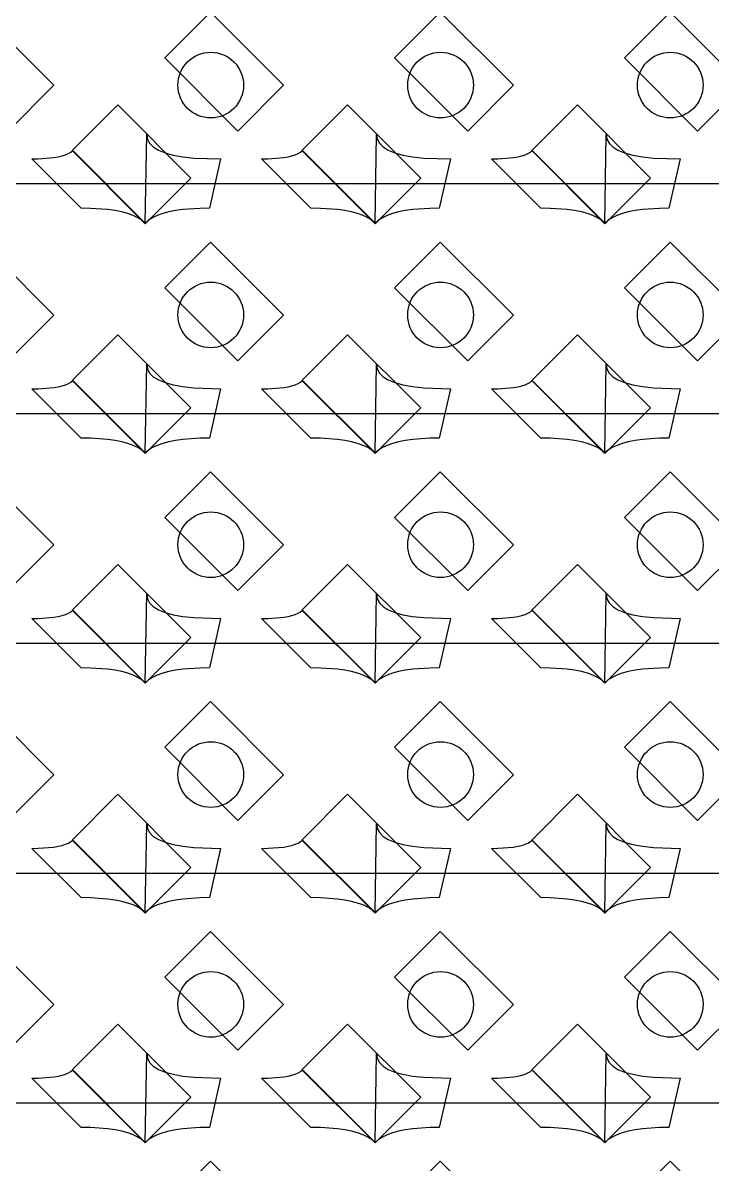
# Model space of a CAD drawing. Header units: inches. Extents: x 0.07 to 4.39, y 0.05 to 2.95.
# Drawn here: x 1.6828 to 1.8928, y 1.8113 to 2.159 of the extents above; entities that cross this region are included whole.
import ezdxf

# ---------------------------------------------------------------- set-up
doc = ezdxf.new("R2010")
doc.units = ezdxf.units.IN
doc.header["$MEASUREMENT"] = 0
doc.layers.add('Top Layer', color=1, linetype='Continuous')

# ---------------------------------------------------------------- blocks, each defined once
blk = doc.blocks.new('0805_P_______________232')
at = {"layer": 'Top Layer'}
for p, q in [((-0.03937, 0.01575), (-0.01969, 0.01575)), ((-0.03937, -0.01575), (-0.03937, 0.01575)), ((-0.01969, 0.01575), (-0.01969, -0.01575)), ((0.01969, 0.01575), (0.03937, 0.01575)), ((0.01969, -0.01575), (0.01969, 0.01575)), ((0.03937, 0.01575), (0.03937, -0.01575)), ((-0.01969, -0.01575), (-0.03937, -0.01575)), ((0.03937, -0.01575), (0.01969, -0.01575))]:
    blk.add_line(p, q, dxfattribs=at)
blk = doc.blocks.new('0805_P_______________233')
at = {"layer": 'Top Layer'}
for p, q in [((-0.03937, 0.01575), (-0.01969, 0.01575)), ((-0.03937, -0.01575), (-0.03937, 0.01575)), ((-0.01969, 0.01575), (-0.01969, -0.01575)), ((0.01969, 0.01575), (0.03937, 0.01575)), ((0.01969, -0.01575), (0.01969, 0.01575)), ((0.03937, 0.01575), (0.03937, -0.01575)), ((-0.01969, -0.01575), (-0.03937, -0.01575)), ((0.03937, -0.01575), (0.01969, -0.01575))]:
    blk.add_line(p, q, dxfattribs=at)
blk = doc.blocks.new('0805_P_______________234')
at = {"layer": 'Top Layer'}
for p, q in [((-0.03937, 0.01575), (-0.01969, 0.01575)), ((-0.03937, -0.01575), (-0.03937, 0.01575)), ((-0.01969, 0.01575), (-0.01969, -0.01575)), ((0.01969, 0.01575), (0.03937, 0.01575)), ((0.01969, -0.01575), (0.01969, 0.01575)), ((0.03937, 0.01575), (0.03937, -0.01575)), ((-0.01969, -0.01575), (-0.03937, -0.01575)), ((0.03937, -0.01575), (0.01969, -0.01575))]:
    blk.add_line(p, q, dxfattribs=at)
blk = doc.blocks.new('0805_P_______________235')
at = {"layer": 'Top Layer'}
for p, q in [((-0.03937, 0.01575), (-0.01969, 0.01575)), ((-0.03937, -0.01575), (-0.03937, 0.01575)), ((-0.01969, 0.01575), (-0.01969, -0.01575)), ((0.01969, 0.01575), (0.03937, 0.01575)), ((0.01969, -0.01575), (0.01969, 0.01575)), ((0.03937, 0.01575), (0.03937, -0.01575)), ((-0.01969, -0.01575), (-0.03937, -0.01575)), ((0.03937, -0.01575), (0.01969, -0.01575))]:
    blk.add_line(p, q, dxfattribs=at)
blk = doc.blocks.new('0805_P_______________272')
at = {"layer": 'Top Layer'}
for p, q in [((-0.03937, 0.01575), (-0.01969, 0.01575)), ((-0.03937, -0.01575), (-0.03937, 0.01575)), ((-0.01969, 0.01575), (-0.01969, -0.01575)), ((0.01969, 0.01575), (0.03937, 0.01575)), ((0.01969, -0.01575), (0.01969, 0.01575)), ((0.03937, 0.01575), (0.03937, -0.01575)), ((-0.01969, -0.01575), (-0.03937, -0.01575)), ((0.03937, -0.01575), (0.01969, -0.01575))]:
    blk.add_line(p, q, dxfattribs=at)
blk = doc.blocks.new('0805_P_______________273')
at = {"layer": 'Top Layer'}
for p, q in [((-0.03937, 0.01575), (-0.01969, 0.01575)), ((-0.03937, -0.01575), (-0.03937, 0.01575)), ((-0.01969, 0.01575), (-0.01969, -0.01575)), ((0.01969, 0.01575), (0.03937, 0.01575)), ((0.01969, -0.01575), (0.01969, 0.01575)), ((0.03937, 0.01575), (0.03937, -0.01575)), ((-0.01969, -0.01575), (-0.03937, -0.01575)), ((0.03937, -0.01575), (0.01969, -0.01575))]:
    blk.add_line(p, q, dxfattribs=at)
blk = doc.blocks.new('0805_P_______________274')
at = {"layer": 'Top Layer'}
for p, q in [((-0.03937, 0.01575), (-0.01969, 0.01575)), ((-0.03937, -0.01575), (-0.03937, 0.01575)), ((-0.01969, 0.01575), (-0.01969, -0.01575)), ((0.01969, 0.01575), (0.03937, 0.01575)), ((0.01969, -0.01575), (0.01969, 0.01575)), ((0.03937, 0.01575), (0.03937, -0.01575)), ((-0.01969, -0.01575), (-0.03937, -0.01575)), ((0.03937, -0.01575), (0.01969, -0.01575))]:
    blk.add_line(p, q, dxfattribs=at)
blk = doc.blocks.new('0805_P_______________275')
at = {"layer": 'Top Layer'}
for p, q in [((-0.03937, 0.01575), (-0.01969, 0.01575)), ((-0.03937, -0.01575), (-0.03937, 0.01575)), ((-0.01969, 0.01575), (-0.01969, -0.01575)), ((0.01969, 0.01575), (0.03937, 0.01575)), ((0.01969, -0.01575), (0.01969, 0.01575)), ((0.03937, 0.01575), (0.03937, -0.01575)), ((-0.01969, -0.01575), (-0.03937, -0.01575)), ((0.03937, -0.01575), (0.01969, -0.01575))]:
    blk.add_line(p, q, dxfattribs=at)
blk = doc.blocks.new('0805_P_______________312')
at = {"layer": 'Top Layer'}
for p, q in [((-0.03937, 0.01575), (-0.01969, 0.01575)), ((-0.03937, -0.01575), (-0.03937, 0.01575)), ((-0.01969, 0.01575), (-0.01969, -0.01575)), ((0.01969, 0.01575), (0.03937, 0.01575)), ((0.01969, -0.01575), (0.01969, 0.01575)), ((0.03937, 0.01575), (0.03937, -0.01575)), ((-0.01969, -0.01575), (-0.03937, -0.01575)), ((0.03937, -0.01575), (0.01969, -0.01575))]:
    blk.add_line(p, q, dxfattribs=at)
blk = doc.blocks.new('0805_P_______________313')
at = {"layer": 'Top Layer'}
for p, q in [((-0.03937, 0.01575), (-0.01969, 0.01575)), ((-0.03937, -0.01575), (-0.03937, 0.01575)), ((-0.01969, 0.01575), (-0.01969, -0.01575)), ((0.01969, 0.01575), (0.03937, 0.01575)), ((0.01969, -0.01575), (0.01969, 0.01575)), ((0.03937, 0.01575), (0.03937, -0.01575)), ((-0.01969, -0.01575), (-0.03937, -0.01575)), ((0.03937, -0.01575), (0.01969, -0.01575))]:
    blk.add_line(p, q, dxfattribs=at)
blk = doc.blocks.new('0805_P_______________314')
at = {"layer": 'Top Layer'}
for p, q in [((-0.03937, 0.01575), (-0.01969, 0.01575)), ((-0.03937, -0.01575), (-0.03937, 0.01575)), ((-0.01969, 0.01575), (-0.01969, -0.01575)), ((0.01969, 0.01575), (0.03937, 0.01575)), ((0.01969, -0.01575), (0.01969, 0.01575)), ((0.03937, 0.01575), (0.03937, -0.01575)), ((-0.01969, -0.01575), (-0.03937, -0.01575)), ((0.03937, -0.01575), (0.01969, -0.01575))]:
    blk.add_line(p, q, dxfattribs=at)
blk = doc.blocks.new('0805_P_______________315')
at = {"layer": 'Top Layer'}
for p, q in [((-0.03937, 0.01575), (-0.01969, 0.01575)), ((-0.03937, -0.01575), (-0.03937, 0.01575)), ((-0.01969, 0.01575), (-0.01969, -0.01575)), ((0.01969, 0.01575), (0.03937, 0.01575)), ((0.01969, -0.01575), (0.01969, 0.01575)), ((0.03937, 0.01575), (0.03937, -0.01575)), ((-0.01969, -0.01575), (-0.03937, -0.01575)), ((0.03937, -0.01575), (0.01969, -0.01575))]:
    blk.add_line(p, q, dxfattribs=at)
blk = doc.blocks.new('0805_P_______________352')
at = {"layer": 'Top Layer'}
for p, q in [((-0.03937, 0.01575), (-0.01969, 0.01575)), ((-0.03937, -0.01575), (-0.03937, 0.01575)), ((-0.01969, 0.01575), (-0.01969, -0.01575)), ((0.01969, 0.01575), (0.03937, 0.01575)), ((0.01969, -0.01575), (0.01969, 0.01575)), ((0.03937, 0.01575), (0.03937, -0.01575)), ((-0.01969, -0.01575), (-0.03937, -0.01575)), ((0.03937, -0.01575), (0.01969, -0.01575))]:
    blk.add_line(p, q, dxfattribs=at)
blk = doc.blocks.new('0805_P_______________353')
at = {"layer": 'Top Layer'}
for p, q in [((-0.03937, 0.01575), (-0.01969, 0.01575)), ((-0.03937, -0.01575), (-0.03937, 0.01575)), ((-0.01969, 0.01575), (-0.01969, -0.01575)), ((0.01969, 0.01575), (0.03937, 0.01575)), ((0.01969, -0.01575), (0.01969, 0.01575)), ((0.03937, 0.01575), (0.03937, -0.01575)), ((-0.01969, -0.01575), (-0.03937, -0.01575)), ((0.03937, -0.01575), (0.01969, -0.01575))]:
    blk.add_line(p, q, dxfattribs=at)
blk = doc.blocks.new('0805_P_______________354')
at = {"layer": 'Top Layer'}
for p, q in [((-0.03937, 0.01575), (-0.01969, 0.01575)), ((-0.03937, -0.01575), (-0.03937, 0.01575)), ((-0.01969, 0.01575), (-0.01969, -0.01575)), ((0.01969, 0.01575), (0.03937, 0.01575)), ((0.01969, -0.01575), (0.01969, 0.01575)), ((0.03937, 0.01575), (0.03937, -0.01575)), ((-0.01969, -0.01575), (-0.03937, -0.01575)), ((0.03937, -0.01575), (0.01969, -0.01575))]:
    blk.add_line(p, q, dxfattribs=at)
blk = doc.blocks.new('0805_P_______________355')
at = {"layer": 'Top Layer'}
for p, q in [((-0.03937, 0.01575), (-0.01969, 0.01575)), ((-0.03937, -0.01575), (-0.03937, 0.01575)), ((-0.01969, 0.01575), (-0.01969, -0.01575)), ((0.01969, 0.01575), (0.03937, 0.01575)), ((0.01969, -0.01575), (0.01969, 0.01575)), ((0.03937, 0.01575), (0.03937, -0.01575)), ((-0.01969, -0.01575), (-0.03937, -0.01575)), ((0.03937, -0.01575), (0.01969, -0.01575))]:
    blk.add_line(p, q, dxfattribs=at)
blk = doc.blocks.new('0805_P_______________392')
at = {"layer": 'Top Layer'}
for p, q in [((-0.03937, 0.01575), (-0.01969, 0.01575)), ((-0.03937, -0.01575), (-0.03937, 0.01575)), ((-0.01969, 0.01575), (-0.01969, -0.01575)), ((0.01969, 0.01575), (0.03937, 0.01575)), ((0.01969, -0.01575), (0.01969, 0.01575)), ((0.03937, 0.01575), (0.03937, -0.01575)), ((-0.01969, -0.01575), (-0.03937, -0.01575)), ((0.03937, -0.01575), (0.01969, -0.01575))]:
    blk.add_line(p, q, dxfattribs=at)
blk = doc.blocks.new('0805_P_______________393')
at = {"layer": 'Top Layer'}
for p, q in [((-0.03937, 0.01575), (-0.01969, 0.01575)), ((-0.03937, -0.01575), (-0.03937, 0.01575)), ((-0.01969, 0.01575), (-0.01969, -0.01575)), ((0.01969, 0.01575), (0.03937, 0.01575)), ((0.01969, -0.01575), (0.01969, 0.01575)), ((0.03937, 0.01575), (0.03937, -0.01575)), ((-0.01969, -0.01575), (-0.03937, -0.01575)), ((0.03937, -0.01575), (0.01969, -0.01575))]:
    blk.add_line(p, q, dxfattribs=at)
blk = doc.blocks.new('0805_P_______________394')
at = {"layer": 'Top Layer'}
for p, q in [((-0.03937, 0.01575), (-0.01969, 0.01575)), ((-0.03937, -0.01575), (-0.03937, 0.01575)), ((-0.01969, 0.01575), (-0.01969, -0.01575)), ((0.01969, 0.01575), (0.03937, 0.01575)), ((0.01969, -0.01575), (0.01969, 0.01575)), ((0.03937, 0.01575), (0.03937, -0.01575)), ((-0.01969, -0.01575), (-0.03937, -0.01575)), ((0.03937, -0.01575), (0.01969, -0.01575))]:
    blk.add_line(p, q, dxfattribs=at)
blk = doc.blocks.new('0805_P_______________395')
at = {"layer": 'Top Layer'}
for p, q in [((-0.03937, 0.01575), (-0.01969, 0.01575)), ((-0.03937, -0.01575), (-0.03937, 0.01575)), ((-0.01969, 0.01575), (-0.01969, -0.01575)), ((0.01969, 0.01575), (0.03937, 0.01575)), ((0.01969, -0.01575), (0.01969, 0.01575)), ((0.03937, 0.01575), (0.03937, -0.01575)), ((-0.01969, -0.01575), (-0.03937, -0.01575)), ((0.03937, -0.01575), (0.01969, -0.01575))]:
    blk.add_line(p, q, dxfattribs=at)
blk = doc.blocks.new('0805_P_______________432')
at = {"layer": 'Top Layer'}
for p, q in [((-0.03937, 0.01575), (-0.01969, 0.01575)), ((-0.03937, -0.01575), (-0.03937, 0.01575)), ((-0.01969, 0.01575), (-0.01969, -0.01575)), ((0.01969, 0.01575), (0.03937, 0.01575)), ((0.01969, -0.01575), (0.01969, 0.01575)), ((0.03937, 0.01575), (0.03937, -0.01575)), ((-0.01969, -0.01575), (-0.03937, -0.01575)), ((0.03937, -0.01575), (0.01969, -0.01575))]:
    blk.add_line(p, q, dxfattribs=at)
blk = doc.blocks.new('0805_P_______________433')
at = {"layer": 'Top Layer'}
for p, q in [((-0.03937, 0.01575), (-0.01969, 0.01575)), ((-0.03937, -0.01575), (-0.03937, 0.01575)), ((-0.01969, 0.01575), (-0.01969, -0.01575)), ((0.01969, 0.01575), (0.03937, 0.01575)), ((0.01969, -0.01575), (0.01969, 0.01575)), ((0.03937, 0.01575), (0.03937, -0.01575)), ((-0.01969, -0.01575), (-0.03937, -0.01575)), ((0.03937, -0.01575), (0.01969, -0.01575))]:
    blk.add_line(p, q, dxfattribs=at)
blk = doc.blocks.new('0805_P_______________434')
at = {"layer": 'Top Layer'}
for p, q in [((-0.03937, 0.01575), (-0.01969, 0.01575)), ((-0.03937, -0.01575), (-0.03937, 0.01575)), ((-0.01969, 0.01575), (-0.01969, -0.01575)), ((0.01969, 0.01575), (0.03937, 0.01575)), ((0.01969, -0.01575), (0.01969, 0.01575)), ((0.03937, 0.01575), (0.03937, -0.01575)), ((-0.01969, -0.01575), (-0.03937, -0.01575)), ((0.03937, -0.01575), (0.01969, -0.01575))]:
    blk.add_line(p, q, dxfattribs=at)
blk = doc.blocks.new('0805_P_______________435')
at = {"layer": 'Top Layer'}
for p, q in [((-0.03937, 0.01575), (-0.01969, 0.01575)), ((-0.03937, -0.01575), (-0.03937, 0.01575)), ((-0.01969, 0.01575), (-0.01969, -0.01575)), ((0.01969, 0.01575), (0.03937, 0.01575)), ((0.01969, -0.01575), (0.01969, 0.01575)), ((0.03937, 0.01575), (0.03937, -0.01575)), ((-0.01969, -0.01575), (-0.03937, -0.01575)), ((0.03937, -0.01575), (0.01969, -0.01575))]:
    blk.add_line(p, q, dxfattribs=at)

msp = doc.modelspace()

# ---------------------------------------------------------------- linework, layer by layer
at = {"layer": 'Top Layer'}
for p, q in [((1.72005, 2.09795), (1.72051, 2.125)), ((1.72051, 2.125), (1.72071, 2.12357)), ((1.79005, 2.09795), (1.79051, 2.125)), ((1.79051, 2.125), (1.79071, 2.12357)), ((1.86005, 2.09795), (1.86051, 2.125)), ((1.86051, 2.125), (1.86071, 2.12357)), ((1.72071, 2.12357), (1.72137, 2.1223)), ((1.72137, 2.1223), (1.72248, 2.12117)), ((1.72248, 2.12117), (1.72405, 2.1202)), ((1.79071, 2.12357), (1.79137, 2.1223)), ((1.79137, 2.1223), (1.79248, 2.12117)), ((1.79248, 2.12117), (1.79405, 2.1202)), ((1.86071, 2.12357), (1.86137, 2.1223)), ((1.86137, 2.1223), (1.86248, 2.12117)), ((1.86248, 2.12117), (1.86405, 2.1202)), ((1.68551, 2.1175), (1.68741, 2.11753)), ((1.70051, 2.1025), (1.68551, 2.1175)), ((1.68741, 2.11753), (1.69225, 2.11791)), ((1.69225, 2.11791), (1.69356, 2.11814)), ((1.69356, 2.11814), (1.69474, 2.11842)), ((1.69474, 2.11842), (1.69576, 2.11875)), ((1.69576, 2.11875), (1.69664, 2.11914)), ((1.69664, 2.11914), (1.69737, 2.11957)), ((1.69737, 2.11957), (1.69795, 2.12005)), ((1.69795, 2.12005), (1.72005, 2.09795)), ((1.72405, 2.1202), (1.72607, 2.11937)), ((1.72607, 2.11937), (1.72855, 2.1187)), ((1.72855, 2.1187), (1.73148, 2.11817)), ((1.73148, 2.11817), (1.73487, 2.1178)), ((1.73487, 2.1178), (1.74301, 2.1175)), ((1.74301, 2.1175), (1.7396, 2.1025)), ((1.75551, 2.1175), (1.75741, 2.11753)), ((1.77051, 2.1025), (1.75551, 2.1175)), ((1.75741, 2.11753), (1.76225, 2.11791)), ((1.76225, 2.11791), (1.76356, 2.11814)), ((1.76356, 2.11814), (1.76474, 2.11842)), ((1.76474, 2.11842), (1.76576, 2.11875)), ((1.76576, 2.11875), (1.76664, 2.11914)), ((1.76664, 2.11914), (1.76737, 2.11957)), ((1.76737, 2.11957), (1.76795, 2.12005)), ((1.76795, 2.12005), (1.79005, 2.09795)), ((1.79405, 2.1202), (1.79607, 2.11937)), ((1.79607, 2.11937), (1.79855, 2.1187)), ((1.79855, 2.1187), (1.80148, 2.11817)), ((1.80148, 2.11817), (1.80487, 2.1178)), ((1.80487, 2.1178), (1.81301, 2.1175)), ((1.81301, 2.1175), (1.8096, 2.1025)), ((1.82551, 2.1175), (1.82741, 2.11753)), ((1.84051, 2.1025), (1.82551, 2.1175)), ((1.82741, 2.11753), (1.83225, 2.11791)), ((1.83225, 2.11791), (1.83356, 2.11814)), ((1.83356, 2.11814), (1.83474, 2.11842)), ((1.83474, 2.11842), (1.83576, 2.11875)), ((1.83576, 2.11875), (1.83664, 2.11914)), ((1.83664, 2.11914), (1.83737, 2.11957)), ((1.83737, 2.11957), (1.83795, 2.12005)), ((1.83795, 2.12005), (1.86005, 2.09795)), ((1.86405, 2.1202), (1.86607, 2.11937)), ((1.86607, 2.11937), (1.86855, 2.1187)), ((1.86855, 2.1187), (1.87148, 2.11817)), ((1.87148, 2.11817), (1.87487, 2.1178)), ((1.87487, 2.1178), (1.88301, 2.1175)), ((1.88301, 2.1175), (1.8796, 2.1025)), ((1.50588, 2.11), (1.71588, 2.11)), ((1.71588, 2.11), (1.99588, 2.11)), ((1.7034, 2.10245), (1.70051, 2.1025)), ((1.70857, 2.10209), (1.7034, 2.10245)), ((1.71084, 2.10177), (1.70857, 2.10209)), ((1.7129, 2.10136), (1.71084, 2.10177)), ((1.71475, 2.10086), (1.7129, 2.10136)), ((1.71639, 2.10027), (1.71475, 2.10086)), ((1.71782, 2.09959), (1.71639, 2.10027)), ((1.72372, 2.10027), (1.72229, 2.09959)), ((1.72536, 2.10086), (1.72372, 2.10027)), ((1.72721, 2.10136), (1.72536, 2.10086)), ((1.72927, 2.10177), (1.72721, 2.10136)), ((1.73154, 2.10209), (1.72927, 2.10177)), ((1.73671, 2.10245), (1.73154, 2.10209)), ((1.7396, 2.1025), (1.73671, 2.10245)), ((1.7734, 2.10245), (1.77051, 2.1025)), ((1.77857, 2.10209), (1.7734, 2.10245)), ((1.78084, 2.10177), (1.77857, 2.10209)), ((1.7829, 2.10136), (1.78084, 2.10177)), ((1.78475, 2.10086), (1.7829, 2.10136)), ((1.78639, 2.10027), (1.78475, 2.10086)), ((1.78782, 2.09959), (1.78639, 2.10027)), ((1.79372, 2.10027), (1.79229, 2.09959)), ((1.79536, 2.10086), (1.79372, 2.10027)), ((1.79721, 2.10136), (1.79536, 2.10086)), ((1.79927, 2.10177), (1.79721, 2.10136)), ((1.80154, 2.10209), (1.79927, 2.10177)), ((1.80671, 2.10245), (1.80154, 2.10209)), ((1.8096, 2.1025), (1.80671, 2.10245)), ((1.8434, 2.10245), (1.84051, 2.1025)), ((1.84857, 2.10209), (1.8434, 2.10245)), ((1.85084, 2.10177), (1.84857, 2.10209)), ((1.8529, 2.10136), (1.85084, 2.10177)), ((1.85475, 2.10086), (1.8529, 2.10136)), ((1.85639, 2.10027), (1.85475, 2.10086)), ((1.85782, 2.09959), (1.85639, 2.10027)), ((1.86372, 2.10027), (1.86229, 2.09959)), ((1.86536, 2.10086), (1.86372, 2.10027)), ((1.86721, 2.10136), (1.86536, 2.10086)), ((1.86927, 2.10177), (1.86721, 2.10136)), ((1.87154, 2.10209), (1.86927, 2.10177)), ((1.87671, 2.10245), (1.87154, 2.10209)), ((1.8796, 2.1025), (1.87671, 2.10245)), ((1.71904, 2.09882), (1.71782, 2.09959)), ((1.72005, 2.09795), (1.71904, 2.09882)), ((1.72107, 2.09882), (1.72005, 2.09795)), ((1.72229, 2.09959), (1.72107, 2.09882)), ((1.78904, 2.09882), (1.78782, 2.09959)), ((1.79005, 2.09795), (1.78904, 2.09882)), ((1.79107, 2.09882), (1.79005, 2.09795)), ((1.79229, 2.09959), (1.79107, 2.09882)), ((1.85904, 2.09882), (1.85782, 2.09959)), ((1.86005, 2.09795), (1.85904, 2.09882)), ((1.86107, 2.09882), (1.86005, 2.09795)), ((1.86229, 2.09959), (1.86107, 2.09882)), ((1.72005, 2.02795), (1.72051, 2.055)), ((1.72051, 2.055), (1.72071, 2.05357)), ((1.79005, 2.02795), (1.79051, 2.055)), ((1.79051, 2.055), (1.79071, 2.05357)), ((1.86005, 2.02795), (1.86051, 2.055)), ((1.86051, 2.055), (1.86071, 2.05357)), ((1.72071, 2.05357), (1.72137, 2.0523)), ((1.72137, 2.0523), (1.72248, 2.05117)), ((1.79071, 2.05357), (1.79137, 2.0523)), ((1.79137, 2.0523), (1.79248, 2.05117)), ((1.86071, 2.05357), (1.86137, 2.0523)), ((1.86137, 2.0523), (1.86248, 2.05117)), ((1.68741, 2.04753), (1.69225, 2.04791)), ((1.69225, 2.04791), (1.69356, 2.04814)), ((1.69356, 2.04814), (1.69474, 2.04842)), ((1.69474, 2.04842), (1.69576, 2.04875)), ((1.69576, 2.04875), (1.69664, 2.04914)), ((1.69664, 2.04914), (1.69737, 2.04957)), ((1.69737, 2.04957), (1.69795, 2.05005)), ((1.69795, 2.05005), (1.72005, 2.02795)), ((1.72248, 2.05117), (1.72405, 2.0502)), ((1.72405, 2.0502), (1.72607, 2.04937)), ((1.72607, 2.04937), (1.72855, 2.0487)), ((1.72855, 2.0487), (1.73148, 2.04817)), ((1.73148, 2.04817), (1.73487, 2.0478)), ((1.73487, 2.0478), (1.74301, 2.0475)), ((1.75741, 2.04753), (1.76225, 2.04791)), ((1.76225, 2.04791), (1.76356, 2.04814)), ((1.76356, 2.04814), (1.76474, 2.04842)), ((1.76474, 2.04842), (1.76576, 2.04875)), ((1.76576, 2.04875), (1.76664, 2.04914)), ((1.76664, 2.04914), (1.76737, 2.04957)), ((1.76737, 2.04957), (1.76795, 2.05005)), ((1.76795, 2.05005), (1.79005, 2.02795)), ((1.79248, 2.05117), (1.79405, 2.0502)), ((1.79405, 2.0502), (1.79607, 2.04937)), ((1.79607, 2.04937), (1.79855, 2.0487)), ((1.79855, 2.0487), (1.80148, 2.04817)), ((1.80148, 2.04817), (1.80487, 2.0478)), ((1.80487, 2.0478), (1.81301, 2.0475)), ((1.82741, 2.04753), (1.83225, 2.04791)), ((1.83225, 2.04791), (1.83356, 2.04814)), ((1.83356, 2.04814), (1.83474, 2.04842)), ((1.83474, 2.04842), (1.83576, 2.04875)), ((1.83576, 2.04875), (1.83664, 2.04914)), ((1.83664, 2.04914), (1.83737, 2.04957)), ((1.83737, 2.04957), (1.83795, 2.05005)), ((1.83795, 2.05005), (1.86005, 2.02795)), ((1.86248, 2.05117), (1.86405, 2.0502)), ((1.86405, 2.0502), (1.86607, 2.04937)), ((1.86607, 2.04937), (1.86855, 2.0487)), ((1.86855, 2.0487), (1.87148, 2.04817)), ((1.87148, 2.04817), (1.87487, 2.0478)), ((1.87487, 2.0478), (1.88301, 2.0475)), ((1.68551, 2.0475), (1.68741, 2.04753)), ((1.70051, 2.0325), (1.68551, 2.0475)), ((1.74301, 2.0475), (1.7396, 2.0325)), ((1.75551, 2.0475), (1.75741, 2.04753)), ((1.77051, 2.0325), (1.75551, 2.0475)), ((1.81301, 2.0475), (1.8096, 2.0325)), ((1.82551, 2.0475), (1.82741, 2.04753)), ((1.84051, 2.0325), (1.82551, 2.0475)), ((1.88301, 2.0475), (1.8796, 2.0325)), ((1.64588, 2.04), (2.06588, 2.04)), ((1.7034, 2.03245), (1.70051, 2.0325)), ((1.70857, 2.03209), (1.7034, 2.03245)), ((1.71084, 2.03177), (1.70857, 2.03209)), ((1.7129, 2.03136), (1.71084, 2.03177)), ((1.71475, 2.03086), (1.7129, 2.03136)), ((1.71639, 2.03027), (1.71475, 2.03086)), ((1.72536, 2.03086), (1.72372, 2.03027)), ((1.72721, 2.03136), (1.72536, 2.03086)), ((1.72927, 2.03177), (1.72721, 2.03136)), ((1.73154, 2.03209), (1.72927, 2.03177)), ((1.73671, 2.03245), (1.73154, 2.03209)), ((1.7396, 2.0325), (1.73671, 2.03245)), ((1.7734, 2.03245), (1.77051, 2.0325)), ((1.77857, 2.03209), (1.7734, 2.03245)), ((1.78084, 2.03177), (1.77857, 2.03209)), ((1.7829, 2.03136), (1.78084, 2.03177)), ((1.78475, 2.03086), (1.7829, 2.03136)), ((1.78639, 2.03027), (1.78475, 2.03086)), ((1.79536, 2.03086), (1.79372, 2.03027)), ((1.79721, 2.03136), (1.79536, 2.03086)), ((1.79927, 2.03177), (1.79721, 2.03136)), ((1.80154, 2.03209), (1.79927, 2.03177)), ((1.80671, 2.03245), (1.80154, 2.03209)), ((1.8096, 2.0325), (1.80671, 2.03245)), ((1.8434, 2.03245), (1.84051, 2.0325)), ((1.84857, 2.03209), (1.8434, 2.03245)), ((1.85084, 2.03177), (1.84857, 2.03209)), ((1.8529, 2.03136), (1.85084, 2.03177)), ((1.85475, 2.03086), (1.8529, 2.03136)), ((1.85639, 2.03027), (1.85475, 2.03086)), ((1.86536, 2.03086), (1.86372, 2.03027)), ((1.86721, 2.03136), (1.86536, 2.03086)), ((1.86927, 2.03177), (1.86721, 2.03136)), ((1.87154, 2.03209), (1.86927, 2.03177)), ((1.87671, 2.03245), (1.87154, 2.03209)), ((1.8796, 2.0325), (1.87671, 2.03245)), ((1.71782, 2.02959), (1.71639, 2.03027)), ((1.71904, 2.02882), (1.71782, 2.02959)), ((1.72005, 2.02795), (1.71904, 2.02882)), ((1.72107, 2.02882), (1.72005, 2.02795)), ((1.72229, 2.02959), (1.72107, 2.02882)), ((1.72372, 2.03027), (1.72229, 2.02959)), ((1.78782, 2.02959), (1.78639, 2.03027)), ((1.78904, 2.02882), (1.78782, 2.02959)), ((1.79005, 2.02795), (1.78904, 2.02882)), ((1.79107, 2.02882), (1.79005, 2.02795)), ((1.79229, 2.02959), (1.79107, 2.02882)), ((1.79372, 2.03027), (1.79229, 2.02959)), ((1.85782, 2.02959), (1.85639, 2.03027)), ((1.85904, 2.02882), (1.85782, 2.02959)), ((1.86005, 2.02795), (1.85904, 2.02882)), ((1.86107, 2.02882), (1.86005, 2.02795)), ((1.86229, 2.02959), (1.86107, 2.02882)), ((1.86372, 2.03027), (1.86229, 2.02959)), ((1.72005, 1.95795), (1.72051, 1.985)), ((1.72051, 1.985), (1.72071, 1.98357)), ((1.72071, 1.98357), (1.72137, 1.9823)), ((1.72137, 1.9823), (1.72248, 1.98117)), ((1.79005, 1.95795), (1.79051, 1.985)), ((1.79051, 1.985), (1.79071, 1.98357)), ((1.79071, 1.98357), (1.79137, 1.9823)), ((1.79137, 1.9823), (1.79248, 1.98117)), ((1.86005, 1.95795), (1.86051, 1.985)), ((1.86051, 1.985), (1.86071, 1.98357)), ((1.86071, 1.98357), (1.86137, 1.9823)), ((1.86137, 1.9823), (1.86248, 1.98117)), ((1.69356, 1.97814), (1.69474, 1.97842)), ((1.69474, 1.97842), (1.69576, 1.97875)), ((1.69576, 1.97875), (1.69664, 1.97914)), ((1.69664, 1.97914), (1.69737, 1.97957)), ((1.69737, 1.97957), (1.69795, 1.98005)), ((1.69795, 1.98005), (1.72005, 1.95795)), ((1.72248, 1.98117), (1.72405, 1.9802)), ((1.72405, 1.9802), (1.72607, 1.97937)), ((1.72607, 1.97937), (1.72855, 1.9787)), ((1.72855, 1.9787), (1.73148, 1.97817)), ((1.73148, 1.97817), (1.73487, 1.9778)), ((1.76356, 1.97814), (1.76474, 1.97842)), ((1.76474, 1.97842), (1.76576, 1.97875)), ((1.76576, 1.97875), (1.76664, 1.97914)), ((1.76664, 1.97914), (1.76737, 1.97957)), ((1.76737, 1.97957), (1.76795, 1.98005)), ((1.76795, 1.98005), (1.79005, 1.95795)), ((1.79248, 1.98117), (1.79405, 1.9802)), ((1.79405, 1.9802), (1.79607, 1.97937)), ((1.79607, 1.97937), (1.79855, 1.9787)), ((1.79855, 1.9787), (1.80148, 1.97817)), ((1.80148, 1.97817), (1.80487, 1.9778)), ((1.83356, 1.97814), (1.83474, 1.97842)), ((1.83474, 1.97842), (1.83576, 1.97875)), ((1.83576, 1.97875), (1.83664, 1.97914)), ((1.83664, 1.97914), (1.83737, 1.97957)), ((1.83737, 1.97957), (1.83795, 1.98005)), ((1.83795, 1.98005), (1.86005, 1.95795)), ((1.86248, 1.98117), (1.86405, 1.9802)), ((1.86405, 1.9802), (1.86607, 1.97937)), ((1.86607, 1.97937), (1.86855, 1.9787)), ((1.86855, 1.9787), (1.87148, 1.97817)), ((1.87148, 1.97817), (1.87487, 1.9778)), ((1.68551, 1.9775), (1.68741, 1.97753)), ((1.70051, 1.9625), (1.68551, 1.9775)), ((1.68741, 1.97753), (1.69225, 1.97791)), ((1.69225, 1.97791), (1.69356, 1.97814)), ((1.73487, 1.9778), (1.74301, 1.9775)), ((1.74301, 1.9775), (1.7396, 1.9625)), ((1.75551, 1.9775), (1.75741, 1.97753)), ((1.77051, 1.9625), (1.75551, 1.9775)), ((1.75741, 1.97753), (1.76225, 1.97791)), ((1.76225, 1.97791), (1.76356, 1.97814)), ((1.80487, 1.9778), (1.81301, 1.9775)), ((1.81301, 1.9775), (1.8096, 1.9625)), ((1.82551, 1.9775), (1.82741, 1.97753)), ((1.84051, 1.9625), (1.82551, 1.9775)), ((1.82741, 1.97753), (1.83225, 1.97791)), ((1.83225, 1.97791), (1.83356, 1.97814)), ((1.87487, 1.9778), (1.88301, 1.9775)), ((1.88301, 1.9775), (1.8796, 1.9625)), ((1.50588, 1.97), (1.85588, 1.97)), ((1.85588, 1.97), (2.20588, 1.97)), ((1.7034, 1.96245), (1.70051, 1.9625)), ((1.70857, 1.96209), (1.7034, 1.96245)), ((1.71084, 1.96177), (1.70857, 1.96209)), ((1.7129, 1.96136), (1.71084, 1.96177)), ((1.71475, 1.96086), (1.7129, 1.96136)), ((1.71639, 1.96027), (1.71475, 1.96086)), ((1.72536, 1.96086), (1.72372, 1.96027)), ((1.72721, 1.96136), (1.72536, 1.96086)), ((1.72927, 1.96177), (1.72721, 1.96136)), ((1.73154, 1.96209), (1.72927, 1.96177)), ((1.73671, 1.96245), (1.73154, 1.96209)), ((1.7396, 1.9625), (1.73671, 1.96245)), ((1.7734, 1.96245), (1.77051, 1.9625)), ((1.77857, 1.96209), (1.7734, 1.96245)), ((1.78084, 1.96177), (1.77857, 1.96209)), ((1.7829, 1.96136), (1.78084, 1.96177)), ((1.78475, 1.96086), (1.7829, 1.96136)), ((1.78639, 1.96027), (1.78475, 1.96086)), ((1.79536, 1.96086), (1.79372, 1.96027)), ((1.79721, 1.96136), (1.79536, 1.96086)), ((1.79927, 1.96177), (1.79721, 1.96136)), ((1.80154, 1.96209), (1.79927, 1.96177)), ((1.80671, 1.96245), (1.80154, 1.96209)), ((1.8096, 1.9625), (1.80671, 1.96245)), ((1.8434, 1.96245), (1.84051, 1.9625)), ((1.84857, 1.96209), (1.8434, 1.96245)), ((1.85084, 1.96177), (1.84857, 1.96209)), ((1.8529, 1.96136), (1.85084, 1.96177)), ((1.85475, 1.96086), (1.8529, 1.96136)), ((1.85639, 1.96027), (1.85475, 1.96086)), ((1.86536, 1.96086), (1.86372, 1.96027)), ((1.86721, 1.96136), (1.86536, 1.96086)), ((1.86927, 1.96177), (1.86721, 1.96136)), ((1.87154, 1.96209), (1.86927, 1.96177)), ((1.87671, 1.96245), (1.87154, 1.96209)), ((1.8796, 1.9625), (1.87671, 1.96245)), ((1.71782, 1.95959), (1.71639, 1.96027)), ((1.71904, 1.95882), (1.71782, 1.95959)), ((1.72005, 1.95795), (1.71904, 1.95882)), ((1.72107, 1.95882), (1.72005, 1.95795)), ((1.72229, 1.95959), (1.72107, 1.95882)), ((1.72372, 1.96027), (1.72229, 1.95959)), ((1.78782, 1.95959), (1.78639, 1.96027)), ((1.78904, 1.95882), (1.78782, 1.95959)), ((1.79005, 1.95795), (1.78904, 1.95882)), ((1.79107, 1.95882), (1.79005, 1.95795)), ((1.79229, 1.95959), (1.79107, 1.95882)), ((1.79372, 1.96027), (1.79229, 1.95959)), ((1.85782, 1.95959), (1.85639, 1.96027)), ((1.85904, 1.95882), (1.85782, 1.95959)), ((1.86005, 1.95795), (1.85904, 1.95882)), ((1.86107, 1.95882), (1.86005, 1.95795)), ((1.86229, 1.95959), (1.86107, 1.95882)), ((1.86372, 1.96027), (1.86229, 1.95959)), ((1.72005, 1.88795), (1.72051, 1.915)), ((1.72051, 1.915), (1.72071, 1.91357)), ((1.72071, 1.91357), (1.72137, 1.9123)), ((1.72137, 1.9123), (1.72248, 1.91117)), ((1.79005, 1.88795), (1.79051, 1.915)), ((1.79051, 1.915), (1.79071, 1.91357)), ((1.79071, 1.91357), (1.79137, 1.9123)), ((1.79137, 1.9123), (1.79248, 1.91117)), ((1.86005, 1.88795), (1.86051, 1.915)), ((1.86051, 1.915), (1.86071, 1.91357)), ((1.86071, 1.91357), (1.86137, 1.9123)), ((1.86137, 1.9123), (1.86248, 1.91117)), ((1.69474, 1.90842), (1.69576, 1.90875)), ((1.69576, 1.90875), (1.69664, 1.90914)), ((1.69664, 1.90914), (1.69737, 1.90957)), ((1.69737, 1.90957), (1.69795, 1.91006)), ((1.69795, 1.91006), (1.72005, 1.88795)), ((1.72248, 1.91117), (1.72405, 1.9102)), ((1.72405, 1.9102), (1.72607, 1.90937)), ((1.72607, 1.90937), (1.72855, 1.9087)), ((1.72855, 1.9087), (1.73148, 1.90817)), ((1.76474, 1.90842), (1.76576, 1.90875)), ((1.76576, 1.90875), (1.76664, 1.90914)), ((1.76664, 1.90914), (1.76737, 1.90957)), ((1.76737, 1.90957), (1.76795, 1.91006)), ((1.76795, 1.91006), (1.79005, 1.88795)), ((1.79248, 1.91117), (1.79405, 1.9102)), ((1.79405, 1.9102), (1.79607, 1.90937)), ((1.79607, 1.90937), (1.79855, 1.9087)), ((1.79855, 1.9087), (1.80148, 1.90817)), ((1.83474, 1.90842), (1.83576, 1.90875)), ((1.83576, 1.90875), (1.83664, 1.90914)), ((1.83664, 1.90914), (1.83737, 1.90957)), ((1.83737, 1.90957), (1.83795, 1.91006)), ((1.83795, 1.91006), (1.86005, 1.88795)), ((1.86248, 1.91117), (1.86405, 1.9102)), ((1.86405, 1.9102), (1.86607, 1.90937)), ((1.86607, 1.90937), (1.86855, 1.9087)), ((1.86855, 1.9087), (1.87148, 1.90817)), ((1.68551, 1.9075), (1.68741, 1.90753)), ((1.70051, 1.8925), (1.68551, 1.9075)), ((1.68741, 1.90753), (1.69225, 1.90791)), ((1.69225, 1.90791), (1.69356, 1.90814)), ((1.69356, 1.90814), (1.69474, 1.90842)), ((1.73148, 1.90817), (1.73487, 1.9078)), ((1.73487, 1.9078), (1.74301, 1.9075)), ((1.74301, 1.9075), (1.7396, 1.8925)), ((1.75551, 1.9075), (1.75741, 1.90753)), ((1.77051, 1.8925), (1.75551, 1.9075)), ((1.75741, 1.90753), (1.76225, 1.90791)), ((1.76225, 1.90791), (1.76356, 1.90814)), ((1.76356, 1.90814), (1.76474, 1.90842)), ((1.80148, 1.90817), (1.80487, 1.9078)), ((1.80487, 1.9078), (1.81301, 1.9075)), ((1.81301, 1.9075), (1.8096, 1.8925)), ((1.82551, 1.9075), (1.82741, 1.90753)), ((1.84051, 1.8925), (1.82551, 1.9075)), ((1.82741, 1.90753), (1.83225, 1.90791)), ((1.83225, 1.90791), (1.83356, 1.90814)), ((1.83356, 1.90814), (1.83474, 1.90842)), ((1.87148, 1.90817), (1.87487, 1.9078)), ((1.87487, 1.9078), (1.88301, 1.9075)), ((1.88301, 1.9075), (1.8796, 1.8925)), ((1.50588, 1.9), (1.78588, 1.9)), ((1.78588, 1.9), (2.13588, 1.9)), ((1.7034, 1.89245), (1.70051, 1.8925)), ((1.70857, 1.89209), (1.7034, 1.89245)), ((1.71084, 1.89177), (1.70857, 1.89209)), ((1.7129, 1.89136), (1.71084, 1.89177)), ((1.71475, 1.89086), (1.7129, 1.89136)), ((1.72721, 1.89136), (1.72536, 1.89086)), ((1.72927, 1.89177), (1.72721, 1.89136)), ((1.73154, 1.89209), (1.72927, 1.89177)), ((1.73671, 1.89245), (1.73154, 1.89209)), ((1.7396, 1.8925), (1.73671, 1.89245)), ((1.7734, 1.89245), (1.77051, 1.8925)), ((1.77857, 1.89209), (1.7734, 1.89245)), ((1.78084, 1.89177), (1.77857, 1.89209)), ((1.7829, 1.89136), (1.78084, 1.89177)), ((1.78475, 1.89086), (1.7829, 1.89136)), ((1.79721, 1.89136), (1.79536, 1.89086)), ((1.79927, 1.89177), (1.79721, 1.89136)), ((1.80154, 1.89209), (1.79927, 1.89177)), ((1.80671, 1.89245), (1.80154, 1.89209)), ((1.8096, 1.8925), (1.80671, 1.89245)), ((1.8434, 1.89245), (1.84051, 1.8925)), ((1.84857, 1.89209), (1.8434, 1.89245)), ((1.85084, 1.89177), (1.84857, 1.89209)), ((1.8529, 1.89136), (1.85084, 1.89177)), ((1.85475, 1.89086), (1.8529, 1.89136)), ((1.86721, 1.89136), (1.86536, 1.89086)), ((1.86927, 1.89177), (1.86721, 1.89136)), ((1.87154, 1.89209), (1.86927, 1.89177)), ((1.87671, 1.89245), (1.87154, 1.89209)), ((1.8796, 1.8925), (1.87671, 1.89245)), ((1.71639, 1.89027), (1.71475, 1.89086)), ((1.71782, 1.88959), (1.71639, 1.89027)), ((1.71904, 1.88882), (1.71782, 1.88959)), ((1.72005, 1.88795), (1.71904, 1.88882)), ((1.72107, 1.88882), (1.72005, 1.88795)), ((1.72229, 1.88959), (1.72107, 1.88882)), ((1.72372, 1.89027), (1.72229, 1.88959)), ((1.72536, 1.89086), (1.72372, 1.89027)), ((1.78639, 1.89027), (1.78475, 1.89086)), ((1.78782, 1.88959), (1.78639, 1.89027)), ((1.78904, 1.88882), (1.78782, 1.88959)), ((1.79005, 1.88795), (1.78904, 1.88882)), ((1.79107, 1.88882), (1.79005, 1.88795)), ((1.79229, 1.88959), (1.79107, 1.88882)), ((1.79372, 1.89027), (1.79229, 1.88959)), ((1.79536, 1.89086), (1.79372, 1.89027)), ((1.85639, 1.89027), (1.85475, 1.89086)), ((1.85782, 1.88959), (1.85639, 1.89027)), ((1.85904, 1.88882), (1.85782, 1.88959)), ((1.86005, 1.88795), (1.85904, 1.88882)), ((1.86107, 1.88882), (1.86005, 1.88795)), ((1.86229, 1.88959), (1.86107, 1.88882)), ((1.86372, 1.89027), (1.86229, 1.88959)), ((1.86536, 1.89086), (1.86372, 1.89027)), ((1.72005, 1.81795), (1.72051, 1.845)), ((1.72051, 1.845), (1.72071, 1.84357)), ((1.72071, 1.84357), (1.72137, 1.8423)), ((1.79005, 1.81795), (1.79051, 1.845)), ((1.79051, 1.845), (1.79071, 1.84357)), ((1.79071, 1.84357), (1.79137, 1.8423)), ((1.86005, 1.81795), (1.86051, 1.845)), ((1.86051, 1.845), (1.86071, 1.84357)), ((1.86071, 1.84357), (1.86137, 1.8423)), ((1.69576, 1.83875), (1.69664, 1.83914)), ((1.69664, 1.83914), (1.69737, 1.83957)), ((1.69737, 1.83957), (1.69795, 1.84005)), ((1.69795, 1.84005), (1.72005, 1.81795)), ((1.72137, 1.8423), (1.72248, 1.84118)), ((1.72248, 1.84118), (1.72405, 1.8402)), ((1.72405, 1.8402), (1.72607, 1.83937)), ((1.72607, 1.83937), (1.72855, 1.8387)), ((1.76576, 1.83875), (1.76664, 1.83914)), ((1.76664, 1.83914), (1.76737, 1.83957)), ((1.76737, 1.83957), (1.76795, 1.84005)), ((1.76795, 1.84005), (1.79005, 1.81795)), ((1.79137, 1.8423), (1.79248, 1.84118)), ((1.79248, 1.84118), (1.79405, 1.8402)), ((1.79405, 1.8402), (1.79607, 1.83937)), ((1.79607, 1.83937), (1.79855, 1.8387)), ((1.83576, 1.83875), (1.83664, 1.83914)), ((1.83664, 1.83914), (1.83737, 1.83957)), ((1.83737, 1.83957), (1.83795, 1.84005)), ((1.83795, 1.84005), (1.86005, 1.81795)), ((1.86137, 1.8423), (1.86248, 1.84118)), ((1.86248, 1.84118), (1.86405, 1.8402)), ((1.86405, 1.8402), (1.86607, 1.83937)), ((1.86607, 1.83937), (1.86855, 1.8387)), ((1.68551, 1.8375), (1.68741, 1.83753)), ((1.70051, 1.8225), (1.68551, 1.8375)), ((1.68741, 1.83753), (1.69225, 1.83791)), ((1.69225, 1.83791), (1.69356, 1.83814)), ((1.69356, 1.83814), (1.69474, 1.83842)), ((1.69474, 1.83842), (1.69576, 1.83875)), ((1.72855, 1.8387), (1.73148, 1.83817)), ((1.73148, 1.83817), (1.73487, 1.8378)), ((1.73487, 1.8378), (1.74301, 1.8375)), ((1.74301, 1.8375), (1.7396, 1.8225)), ((1.75551, 1.8375), (1.75741, 1.83753)), ((1.77051, 1.8225), (1.75551, 1.8375)), ((1.75741, 1.83753), (1.76225, 1.83791)), ((1.76225, 1.83791), (1.76356, 1.83814)), ((1.76356, 1.83814), (1.76474, 1.83842)), ((1.76474, 1.83842), (1.76576, 1.83875)), ((1.79855, 1.8387), (1.80148, 1.83817)), ((1.80148, 1.83817), (1.80487, 1.8378)), ((1.80487, 1.8378), (1.81301, 1.8375)), ((1.81301, 1.8375), (1.8096, 1.8225)), ((1.82551, 1.8375), (1.82741, 1.83753)), ((1.84051, 1.8225), (1.82551, 1.8375)), ((1.82741, 1.83753), (1.83225, 1.83791)), ((1.83225, 1.83791), (1.83356, 1.83814)), ((1.83356, 1.83814), (1.83474, 1.83842)), ((1.83474, 1.83842), (1.83576, 1.83875)), ((1.86855, 1.8387), (1.87148, 1.83817)), ((1.87148, 1.83817), (1.87487, 1.8378)), ((1.87487, 1.8378), (1.88301, 1.8375)), ((1.88301, 1.8375), (1.8796, 1.8225)), ((1.57588, 1.83), (1.78588, 1.83)), ((1.78588, 1.83), (1.99588, 1.83)), ((1.7034, 1.82245), (1.70051, 1.8225)), ((1.70857, 1.82209), (1.7034, 1.82245)), ((1.71084, 1.82177), (1.70857, 1.82209)), ((1.7129, 1.82136), (1.71084, 1.82177)), ((1.72927, 1.82177), (1.72721, 1.82136)), ((1.73154, 1.82209), (1.72927, 1.82177)), ((1.73671, 1.82245), (1.73154, 1.82209)), ((1.7396, 1.8225), (1.73671, 1.82245)), ((1.7734, 1.82245), (1.77051, 1.8225)), ((1.77857, 1.82209), (1.7734, 1.82245)), ((1.78084, 1.82177), (1.77857, 1.82209)), ((1.7829, 1.82136), (1.78084, 1.82177)), ((1.79927, 1.82177), (1.79721, 1.82136)), ((1.80154, 1.82209), (1.79927, 1.82177)), ((1.80671, 1.82245), (1.80154, 1.82209)), ((1.8096, 1.8225), (1.80671, 1.82245)), ((1.8434, 1.82245), (1.84051, 1.8225)), ((1.84857, 1.82209), (1.8434, 1.82245)), ((1.85084, 1.82177), (1.84857, 1.82209)), ((1.8529, 1.82136), (1.85084, 1.82177)), ((1.86927, 1.82177), (1.86721, 1.82136)), ((1.87154, 1.82209), (1.86927, 1.82177)), ((1.87671, 1.82245), (1.87154, 1.82209)), ((1.8796, 1.8225), (1.87671, 1.82245)), ((1.71475, 1.82086), (1.7129, 1.82136)), ((1.71639, 1.82027), (1.71475, 1.82086)), ((1.71782, 1.81959), (1.71639, 1.82027)), ((1.71904, 1.81882), (1.71782, 1.81959)), ((1.72005, 1.81795), (1.71904, 1.81882)), ((1.72107, 1.81882), (1.72005, 1.81795)), ((1.72229, 1.81959), (1.72107, 1.81882)), ((1.72372, 1.82027), (1.72229, 1.81959)), ((1.72536, 1.82086), (1.72372, 1.82027)), ((1.72721, 1.82136), (1.72536, 1.82086)), ((1.78475, 1.82086), (1.7829, 1.82136)), ((1.78639, 1.82027), (1.78475, 1.82086)), ((1.78782, 1.81959), (1.78639, 1.82027)), ((1.78904, 1.81882), (1.78782, 1.81959)), ((1.79005, 1.81795), (1.78904, 1.81882)), ((1.79107, 1.81882), (1.79005, 1.81795)), ((1.79229, 1.81959), (1.79107, 1.81882)), ((1.79372, 1.82027), (1.79229, 1.81959)), ((1.79536, 1.82086), (1.79372, 1.82027)), ((1.79721, 1.82136), (1.79536, 1.82086)), ((1.85475, 1.82086), (1.8529, 1.82136)), ((1.85639, 1.82027), (1.85475, 1.82086)), ((1.85782, 1.81959), (1.85639, 1.82027)), ((1.85904, 1.81882), (1.85782, 1.81959)), ((1.86005, 1.81795), (1.85904, 1.81882)), ((1.86107, 1.81882), (1.86005, 1.81795)), ((1.86229, 1.81959), (1.86107, 1.81882)), ((1.86372, 1.82027), (1.86229, 1.81959)), ((1.86536, 1.82086), (1.86372, 1.82027)), ((1.86721, 1.82136), (1.86536, 1.82086))]:
    msp.add_line(p, q, dxfattribs=at)
for centre in [(1.74, 2.14), (1.81, 2.14), (1.88, 2.14), (1.74, 2.07), (1.81, 2.07), (1.88, 2.07), (1.74, 2), (1.81, 2), (1.88, 2), (1.74, 1.93), (1.81, 1.93), (1.88, 1.93), (1.74, 1.86), (1.81, 1.86), (1.88, 1.86)]:
    msp.add_circle(centre, 0.01, dxfattribs=at)

# ---------------------------------------------------------------- block references
at = {"rotation": 45}
for name, p in [('0805_P_______________235', (1.695, 2.165)), ('0805_P_______________234', (1.765, 2.165)), ('0805_P_______________233', (1.835, 2.165)), ('0805_P_______________232', (1.905, 2.165)), ('0805_P_______________275', (1.695, 2.095)), ('0805_P_______________274', (1.765, 2.095)), ('0805_P_______________273', (1.835, 2.095)), ('0805_P_______________272', (1.905, 2.095)), ('0805_P_______________315', (1.695, 2.025)), ('0805_P_______________314', (1.765, 2.025)), ('0805_P_______________313', (1.835, 2.025)), ('0805_P_______________312', (1.905, 2.025)), ('0805_P_______________355', (1.695, 1.955)), ('0805_P_______________354', (1.765, 1.955)), ('0805_P_______________353', (1.835, 1.955)), ('0805_P_______________352', (1.905, 1.955)), ('0805_P_______________395', (1.695, 1.885)), ('0805_P_______________394', (1.765, 1.885)), ('0805_P_______________393', (1.835, 1.885)), ('0805_P_______________392', (1.905, 1.885)), ('0805_P_______________435', (1.695, 1.815)), ('0805_P_______________434', (1.765, 1.815)), ('0805_P_______________433', (1.835, 1.815)), ('0805_P_______________432', (1.905, 1.815))]:
    msp.add_blockref(name, p, dxfattribs=at)

doc.saveas('drawing.dxf')
